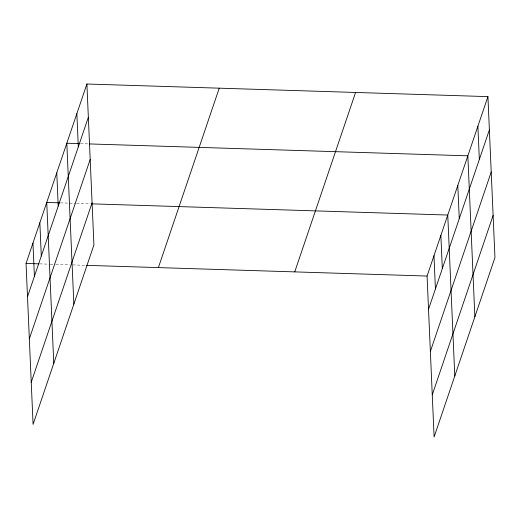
<?xml version="1.0" encoding="UTF-8"?>
<svg xmlns="http://www.w3.org/2000/svg" width="521" height="521" viewBox="0 0 521 521"><rect width="100%" height="100%" fill="white"/><g stroke="black" fill="none" stroke-linecap="round" stroke-linejoin="round"><path stroke-width="0.39" stroke-dasharray="2.6 1.95" d="M80.534 143.659L88.603 143.907M60.456 202.864L75.786 203.346M76.594 203.372L90.315 203.809M39.765 263.873L49.449 264.18M50.257 264.199L55.102 264.355M55.91 264.381L69.625 264.811M72.855 264.915L85.763 265.319"/><path stroke-width="0.78" d="M86.896 84.011L93.923 244.955L33.077 424.381L26.05 263.444L86.896 84.011L487.923 96.619L494.95 257.556L434.104 436.989L427.077 276.045L487.923 96.619M27.502 296.69L88.349 117.264M29.339 338.826L90.192 159.4M31.234 382.238L92.087 202.812M158.391 267.599L219.237 88.173M294.736 271.89L355.582 92.458M428.529 309.292L489.375 129.866M430.366 351.434L491.212 172.008M432.261 394.846L493.107 215.42M79.733 143.633L66.818 143.223L73.845 304.166M89.41 143.933L467.845 155.831L474.872 316.768M59.648 202.845L46.74 202.435L53.767 363.371M91.924 203.854L447.76 215.043L454.787 375.98M26.05 263.444L38.964 263.847M86.571 265.345L427.077 276.045M477.881 126.225L479.333 159.472M457.803 185.437L459.255 218.683M440.87 235.375L442.316 268.628M433.973 255.713L435.426 288.96M76.861 113.617L78.313 146.863M56.776 172.829L58.228 206.075M39.843 222.773L41.296 256.019M32.947 243.105L34.399 276.351"/></g></svg>
